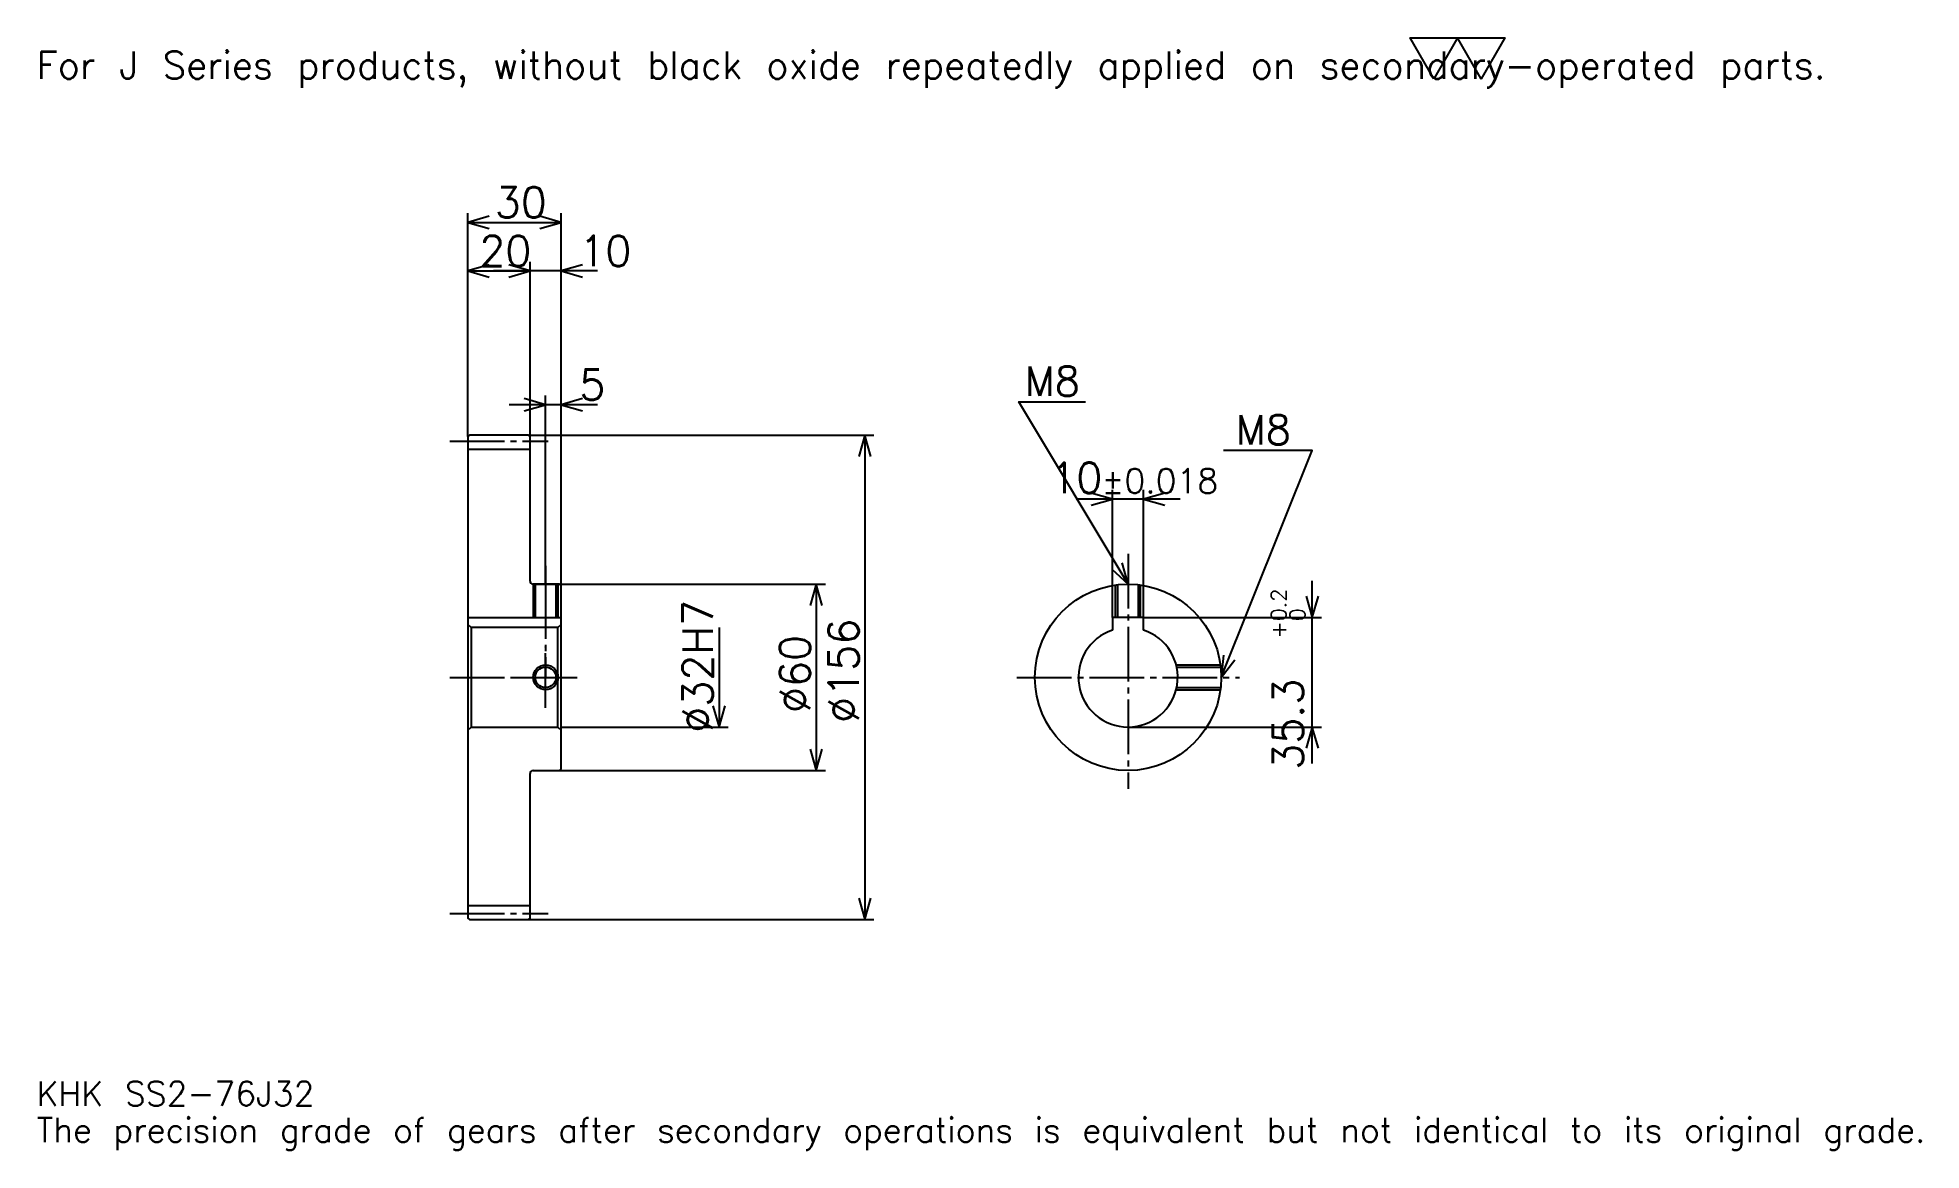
# Model space of a CAD drawing. Extents: x 20 to 627, y 7 to 365.
import ezdxf

# ---------------------------------------------------------------- set-up
doc = ezdxf.new("R2010")
doc.units = 0
doc.linetypes.add('DASHDOT', pattern=[23.478262, 17.608696, -1.956522, 1.956522, -1.956522])
doc.layers.get('0').update_dxf_attribs({"linetype": 'CONTINUOUS'})
doc.layers.add('DASHDOT', color=6, linetype='DASHDOT')
doc.styles.add('KANJI', font='TXT', dxfattribs={"bigfont": 'BIGFONT'})

msp = doc.modelspace()

# ---------------------------------------------------------------- linework, layer by layer
at = {"color": 5}
for p, q in [((158.478271, 237.456512), (158.478271, 308.869568)), ((158.478271, 305.934784), (188.478271, 305.934784)), ((188.478271, 237.456512), (188.478271, 308.869568)), ((178.478271, 237.456512), (178.478271, 293.217377)), ((158.478271, 290.282593), (178.478271, 290.282593)), ((200.217407, 290.282593), (166.739136, 290.282593)), ((183.478271, 237.456512), (183.478271, 250.173904)), ((200.217407, 247.23912), (171.739136, 247.23912)), ((158.478271, 236.956512), (158.478271, 237.456512)), ((177.978271, 237.456512), (188.478271, 237.456512)), ((178.478271, 236.956512), (178.478271, 237.456512)), ((183.478271, 189.456512), (183.478271, 237.456512)), ((183.478271, 189.456512), (183.478271, 237.456512)), ((188.478271, 237.456512), (289.239136, 237.456512)), ((188.478271, 188.956512), (188.478271, 237.456512)), ((286.304352, 237.456512), (286.304352, 81.456512)), ((366.086975, 178.756516), (366.086975, 219.782593)), ((376.086975, 178.756516), (376.086975, 219.782593)), ((387.826111, 216.847809), (354.347839, 216.847809)), ((179.478271, 189.456512), (188.478271, 189.456512)), ((188.478271, 189.456512), (273.586975, 189.456512)), ((270.652191, 189.456512), (270.652191, 129.456512)), ((430.434784, 131.717377), (430.434784, 190.495636)), ((376.086975, 178.756516), (433.369568, 178.756516)), ((239.347839, 175.456512), (239.347839, 143.456512)), ((188.478271, 143.456512), (242.282623, 143.456512)), ((371.086975, 143.456512), (433.369568, 143.456512)), ((179.478271, 129.456512), (188.478271, 129.456512)), ((188.478271, 129.456512), (273.586975, 129.456512)), ((177.978271, 81.456512), (188.478271, 81.456512)), ((188.478271, 81.456512), (289.239136, 81.456512))]:
    msp.add_line(p, q, dxfattribs=at)
at = {"color": 4}
for p, q in [((158.478271, 232.956512), (178.478271, 232.956512)), ((158.478271, 178.756516), (188.478271, 178.756516)), ((187.478271, 175.456512), (188.478271, 176.456512)), ((159.478271, 175.456512), (159.478271, 143.456512)), ((187.478271, 143.456512), (188.478271, 142.456512)), ((158.478271, 85.956512), (178.478271, 85.956512))]:
    msp.add_line(p, q, dxfattribs=at)
at = {"color": 7}
msp.add_lwpolyline([(469.565216, 352.17392), (461.934784, 365.399994), (492.456512, 365.399994), (484.82608, 352.17392), (477.195648, 365.399994), (469.565216, 352.17392)], dxfattribs=at)
at = {"color": 5}
for points in [[(165.326096, 307.891296), (158.478271, 305.934784), (165.326096, 303.978271)], [(181.630447, 303.978271), (188.478271, 305.934784), (181.630447, 307.891296)], [(165.326096, 292.239136), (158.478271, 290.282593), (165.326096, 288.32605)], [(171.630447, 288.32605), (178.478271, 290.282593), (171.630447, 292.239136)], [(171.630447, 288.32605), (178.478271, 290.282593), (171.630447, 292.239136)], [(195.326096, 292.239136), (188.478271, 290.282593), (195.326096, 288.32605)], [(176.630447, 245.282593), (183.478271, 247.23912), (176.630447, 249.195648)], [(195.326096, 249.195648), (188.478271, 247.23912), (195.326096, 245.282593)], [(371.086975, 189.456512), (335.869568, 248.152161), (357.391296, 248.152161)], [(288.260864, 230.608688), (286.304352, 237.456512), (284.347839, 230.608688)], [(401.086975, 159.456512), (430.434784, 232.5), (401.869568, 232.5)], [(359.239136, 214.891296), (366.086975, 216.847809), (359.239136, 218.804337)], [(382.934784, 218.804337), (376.086975, 216.847809), (382.934784, 214.891296)], [(365.886078, 194.321854), (371.086975, 189.456512), (369.241486, 196.335098)], [(272.608704, 182.608688), (270.652191, 189.456512), (268.695679, 182.608688)], [(428.478271, 185.60434), (430.434784, 178.756516), (432.391296, 185.60434)], [(401.824493, 166.54007), (401.086975, 159.456512), (405.455444, 165.081207)], [(237.391327, 150.304337), (239.347839, 143.456512), (241.304352, 150.304337)], [(432.391296, 136.608688), (430.434784, 143.456512), (428.478271, 136.608688)], [(268.695679, 136.304337), (270.652191, 129.456512), (272.608704, 136.304337)], [(284.347839, 88.304337), (286.304352, 81.456512), (288.260864, 88.304337)]]:
    msp.add_lwpolyline(points, dxfattribs=at)
at = {"color": 4}
for points in [[(178.478271, 190.456512), (178.478271, 236.956512), (177.978271, 237.456512), (158.978271, 237.456512), (158.478271, 236.956512), (158.478271, 142.456512)], [(179.478271, 189.456512), (179.478271, 178.756516)], [(179.478271, 129.456512), (187.978271, 129.456512), (188.478271, 129.956512), (188.478271, 188.956512), (187.978271, 189.456512), (179.478271, 189.456512)], [(180.153275, 189.456512), (180.153275, 178.756516)], [(186.803268, 189.456512), (186.803268, 178.756516)], [(187.478271, 189.456512), (187.478271, 178.756516)], [(367.086975, 178.756516), (367.086975, 189.188644)], [(367.761963, 178.756516), (367.761963, 189.271683)], [(374.411957, 178.756516), (374.411957, 189.271683)], [(375.086975, 178.756516), (375.086975, 189.188644)], [(158.478271, 142.456512), (159.478271, 143.456512), (187.478271, 143.456512), (187.478271, 175.456512), (159.478271, 175.456512), (158.478271, 176.456512)], [(376.086975, 174.655197), (376.086975, 178.756516), (366.086975, 178.756516), (366.086975, 174.655197)], [(386.578888, 163.456512), (400.819092, 163.456512)], [(386.737671, 162.781509), (400.90213, 162.781509)], [(386.578888, 155.456512), (400.819092, 155.456512)], [(386.737671, 156.131516), (400.90213, 156.131516)], [(158.478271, 142.456512), (158.478271, 81.956512), (158.978271, 81.456512), (177.978271, 81.456512), (178.478271, 81.956512), (178.478271, 128.456512)]]:
    msp.add_lwpolyline(points, dxfattribs=at)
for centre, radius in [((371.086975, 159.456512), 30), ((183.478271, 159.456512), 3.325)]:
    msp.add_circle(centre, radius, dxfattribs=at)
at = {"color": 7}
msp.add_circle((183.478271, 159.456512), 4, dxfattribs=at)
at = {"color": 4}
for centre, radius, start, end in [((179.478271, 190.456512), 1, 180, 270), ((371.086975, 159.456512), 16, 108.209957329, 71.790042671), ((179.478271, 128.456512), 1, 90, 180)]:
    msp.add_arc(centre, radius, start, end, dxfattribs=at)
at = {"layer": 'DASHDOT', "color": 7}
for p, q in [((152.608704, 235.456512), (184.347839, 235.456512)), ((371.086975, 199.23912), (371.086975, 123.586945)), ((183.478271, 189.456512), (183.478271, 159.456512)), ((152.608704, 159.456512), (194.347839, 159.456512)), ((335.217407, 159.456512), (406.956543, 159.456512)), ((152.608704, 83.456512), (184.347839, 83.456512))]:
    msp.add_line(p, q, dxfattribs=at)
for points in [[(183.478271, 195.32608), (183.478271, 172.886948)], [(183.478271, 149.586945), (183.478271, 169.32608)], [(173.608704, 159.456512), (193.347839, 159.456512)]]:
    msp.add_lwpolyline(points, dxfattribs=at)

# ---------------------------------------------------------------- texts
at = {"color": 7, "style": 'KANJI'}
for s, height, p in [('For J Series products, without black oxide repeatedly applied on secondary-operated parts.', 8.804348, (19.565218, 352.17392)), ('30', 9.782609, (167.119568, 307.5)), ('20', 9.782609, (162.119583, 291.847809)), ('10', 9.782609, (194.347839, 291.847809)), ('5', 9.782609, (194.347839, 248.804337)), ('M8', 9.391305, (337.826111, 250.108688)), ('M8', 9.391305, (405.782593, 234.456512)), ('10', 9.782609, (346.002411, 218.804337)), ('%%p0.018', 7.826087, (362.533813, 218.804337)), ('KHK SS2-76J32', 7.826087, (19.565218, 21.52174)), ('The precision grade of gears after secondary operations is equivalent but not identical to its original grade.', 7.826087, (19.565218, 9.782609))]:
    msp.add_text(s, height=height, dxfattribs=at).set_placement(p)
for s, height, p in [('%%c32H7', 9.782609, (237.391327, 141.603256)), ('0.2', 4.891304, (422.021729, 177.504059)), ('%%c156', 9.782609, (284.347839, 144.782593)), ('+', 4.891304, (422.021729, 172.025787)), ('0', 4.891304, (428.086945, 177.504059)), ('%%c60', 9.782609, (268.695679, 147.961945)), ('35.3', 9.782609, (427.5, 129.682785))]:
    msp.add_text(s, height=height, rotation=90, dxfattribs=at).set_placement(p)

doc.saveas('drawing.dxf')
